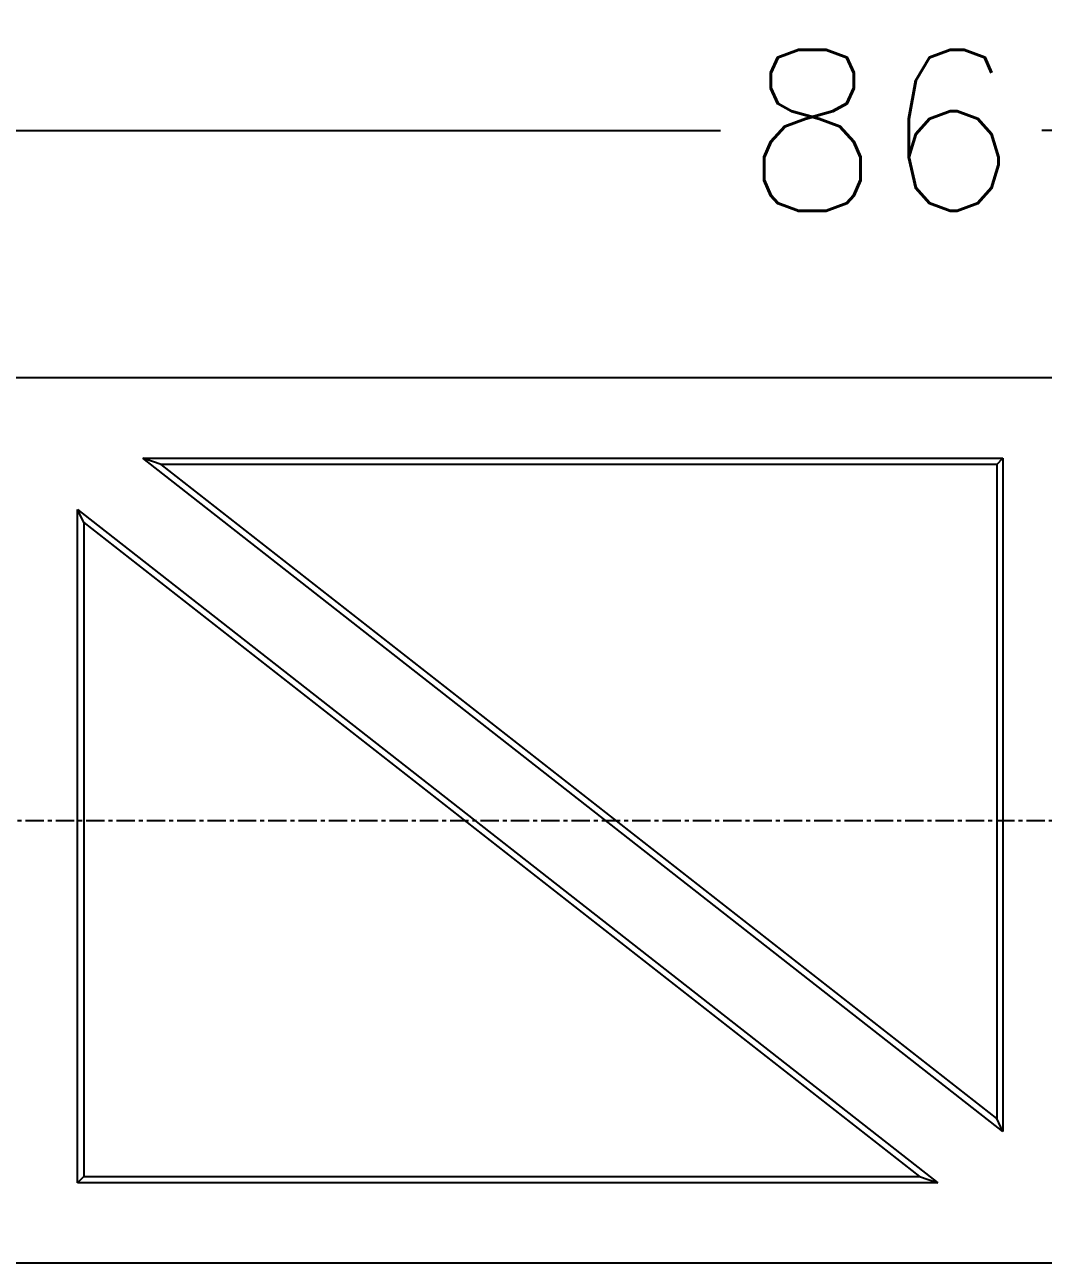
# Model space of a CAD drawing. Extents: x -268 to 907, y 393 to 1224.
# Drawn here: x 271.38 to 296.69, y 816.05 to 846.82 of the extents above; entities that cross this region are included whole.
import ezdxf

# ---------------------------------------------------------------- set-up
doc = ezdxf.new("R2010")
doc.units = 0
doc.header["$LTSCALE"] = 1.21
doc.header["$MEASUREMENT"] = 0
doc.linetypes.add('CENTER', pattern=[0.6, 0.375, -0.075, 0.075, -0.075])
doc.layers.get('0').update_dxf_attribs({"linetype": 'CONTINUOUS'})
doc.layers.get('DEFPOINTS').update_dxf_attribs({"linetype": 'CONTINUOUS'})
doc.layers.add('DIM', color=82, linetype='CONTINUOUS')
doc.styles.get("Standard").update_dxf_attribs({"font": 'txt', "bigfont": 'gbcbig.shx'})
doc.styles.add('TXT', font='txt.shx', dxfattribs={"bigfont": 'gbcbig.shx'})
doc.dimstyles.new('Y3', dxfattribs={"dimtxt": 3, "dimasz": 2, "dimexe": 0.3, "dimexo": 0.3, "dimgap": 0.66, "dimtad": 0, "dimdec": 4, "dimdsep": 46, "dimtxsty": 'Standard', "dimcen": 0, "dimclrd": 3, "dimclre": 3, "dimadec": 0, "dimazin": 0, "dimtfac": 1, "dimtdec": 4, "dimtofl": 0, "dimtmove": 2, "dimatfit": 3, "dimfxl": 0, "dimtolj": 1, "dimarcsym": 0})

# ---------------------------------------------------------------- blocks, each defined once
blk = doc.blocks.new('_CLOSEDBLANK')
at = {"color": 0, "linetype": 'ByBlock'}
for p, q in [((-1, 0.167), (0, 0)), ((-1, 0.167), (-1, -0.167)), ((0, 0), (-1, -0.167))]:
    blk.add_line(p, q, dxfattribs=at)
blk = doc.blocks.new('*D57')
at = {"layer": 'DEFPOINTS', "color": 0}
for p in [(249.664, 844.191), (249.664, 837.192), (335.664, 833.268)]:
    blk.add_point(p, dxfattribs=at)
at = {"layer": 'DIM', "color": 3, "lineweight": -2}
for p, q in [((249.664, 837.492), (249.664, 844.491)), ((335.664, 833.568), (335.664, 844.491)), ((251.664, 844.191), (288.671, 844.191)), ((333.664, 844.191), (296.657, 844.191))]:
    blk.add_line(p, q, dxfattribs=at)
at = {"layer": 'DIM', "color": 3, "lineweight": -2, "xscale": 2, "yscale": 2, "zscale": 2, "rotation": 180}
blk.add_blockref('_CLOSEDBLANK', (249.664, 844.191), dxfattribs=at)
at = {"layer": 'DIM', "color": 3, "lineweight": -2, "xscale": 2, "yscale": 2, "zscale": 2}
blk.add_blockref('_CLOSEDBLANK', (335.664, 844.191), dxfattribs=at)
at = {"layer": 'DIM', "color": 0, "insert": (292.664, 844.191), "char_height": 4, "attachment_point": 5, "style": 'TXT'}
blk.add_mtext('\\A1;86', dxfattribs=at)

msp = doc.modelspace()

# ---------------------------------------------------------------- linework, layer by layer
at = {"color": 7, "linetype": 'Continuous'}
for p, q in [((322.71334, 838.04504), (270.66401, 838.04504)), ((274.31124, 836.04504), (295.68868, 836.04504)), ((274.76724, 835.88782), (274.31124, 836.04504)), ((295.68868, 819.31488), (274.31124, 836.04504)), ((295.53145, 835.88782), (295.68868, 836.04504)), ((295.68868, 836.04504), (295.68868, 819.31488)), ((295.53145, 835.88782), (274.76724, 835.88782)), ((295.53145, 819.63757), (274.76724, 835.88782)), ((295.53145, 835.88782), (295.53145, 819.63757)), ((272.68868, 818.04504), (272.68868, 834.77521)), ((272.68868, 834.77521), (294.06611, 818.04504)), ((272.8459, 834.45252), (272.68868, 834.77521)), ((272.8459, 834.45252), (272.8459, 818.20227)), ((272.8459, 834.45252), (293.61011, 818.20227)), ((295.68868, 819.31488), (295.53145, 819.63757)), ((272.68868, 818.04504), (272.8459, 818.20227)), ((272.8459, 818.20227), (293.61011, 818.20227)), ((293.61011, 818.20227), (294.06611, 818.04504)), ((294.06611, 818.04504), (272.68868, 818.04504)), ((322.71334, 816.04504), (270.66401, 816.04504))]:
    msp.add_line(p, q, dxfattribs=at)
at = {"color": 1, "linetype": 'CENTER'}
msp.add_line((153.81469, 827.04504), (345.51334, 827.04504), dxfattribs=at)

# ---------------------------------------------------------------- dimensions: what is measured, and where the dimension line sits
at = {"layer": 'DIM', "color": 0}
dim = msp.add_linear_dim(base=(249.66401, 844.1911), p1=(335.66401, 833.26799), p2=(249.66401, 837.1916), angle=180, dimstyle='Y3', override={"dimtxt": 4, "dimdec": 2, "dimtxsty": 'TXT', "dimblk": 'CLOSEDBLANK', "dimtdec": 2, "dimtmove": 0, "dimldrblk": 'CLOSEDBLANK', "dimtzin": 0}, dxfattribs=at)
dim.commit()
dim.dimension.update_dxf_attribs({"geometry": '*D57', "text_midpoint": (292.66401, 844.1911), "dimtype": 160})

doc.saveas('drawing.dxf')
